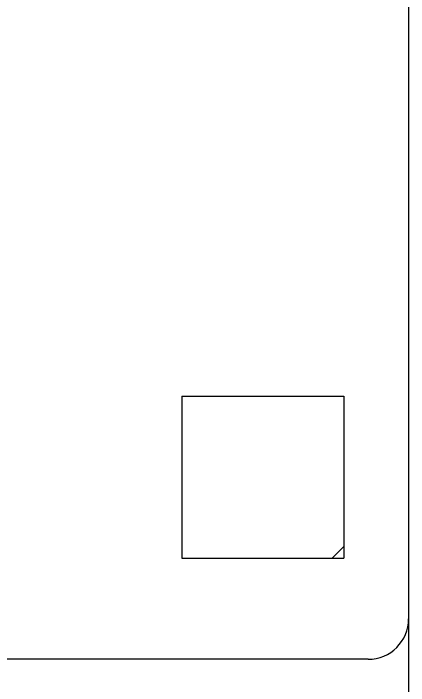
# Model space of a CAD drawing. Extents: x 0 to 420, y 0 to 297.
# Drawn here: x 173.5 to 183.26, y 191.71 to 208.31 of the extents above; entities that cross this region are included whole.
import ezdxf

# ---------------------------------------------------------------- set-up
doc = ezdxf.new("R2010")
doc.units = 0
doc.header["$LTSCALE"] = 23.1
doc.layers.add('10000_FRONT', color=7, linetype='CONTINUOUS')

msp = doc.modelspace()

# ---------------------------------------------------------------- linework, layer by layer
at = {"layer": '10000_FRONT', "color": 7, "linetype": 'CONTINUOUS'}
for p, q in [((183.263, 258.856), (183.263, 170.856)), ((177.663, 198.856), (177.663, 194.856)), ((177.663, 198.856), (181.663, 198.856)), ((181.663, 198.856), (181.663, 194.856)), ((181.375, 194.856), (181.663, 195.144)), ((177.663, 194.856), (181.663, 194.856)), ((182.263, 192.356), (148.763, 192.356))]:
    msp.add_line(p, q, dxfattribs=at)
msp.add_arc((182.263, 193.356), 1, 270, 360, dxfattribs=at)

doc.saveas('drawing.dxf')
